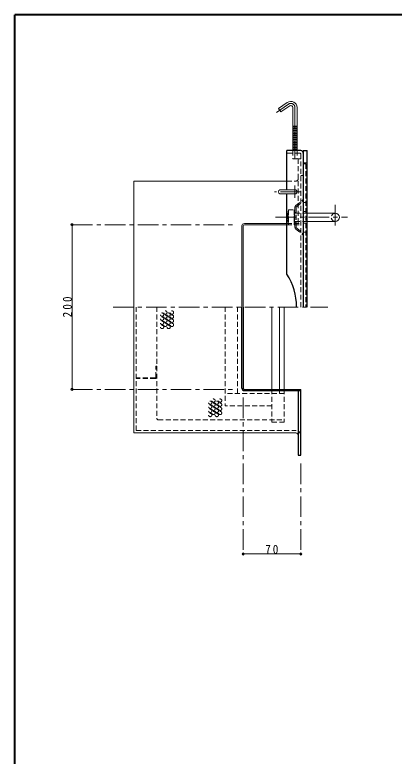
# Model space of a CAD drawing. Units: millimetres at full size, sheet at 1:5. Extents: x -1062 to 963, y -702 to 703.
# Drawn here: x -1062 to -601, y -198 to 703 of the extents above; entities that cross this region are included whole.
import ezdxf

# ---------------------------------------------------------------- set-up
doc = ezdxf.new("R2010")
doc.units = ezdxf.units.MM
doc.header["$LTSCALE"] = 5
doc.header["$PDMODE"] = 32
doc.header["$PDSIZE"] = 2.5
doc.linetypes.add('CHAIN1', pattern=[8, 5, -1, 1, -1])
doc.linetypes.add('DASHED1', pattern=[1.8, 1.2, -0.6])
doc.layers.add('0-A', color=4, linetype='Continuous', lineweight=9)
doc.styles.add('ＭＳ ゴシック', font='')
doc.styles.get('ＭＳ ゴシック').set_extended_font_data('MS Gothic')

msp = doc.modelspace()

# ---------------------------------------------------------------- linework, layer by layer
at = {"layer": '0-A', "color": 1, "lineweight": 40}
for p in [(-1062.398, -702.491), (962.602, 702.509)]:
    msp.add_line(p, (-1062.398, 702.509), dxfattribs=at)
at = {"layer": '0-A'}
for p, q in [((-731.2, 596.048), (-741.83, 588.605)), ((-738.962, 584.509), (-741.83, 588.605)), ((-728.332, 591.952), (-738.962, 584.509)), ((-724.398, 589.904), (-724.398, 537.509)), ((-719.398, 589.904), (-719.398, 537.509)), ((-724.398, 567.408), (-719.398, 567.408)), ((-719.398, 566.538), (-724.398, 566.946)), ((-719.398, 565.535), (-724.398, 565.943)), ((-719.398, 564.531), (-724.398, 564.94)), ((-719.398, 563.528), (-724.398, 563.936)), ((-719.398, 562.525), (-724.398, 562.933)), ((-719.398, 561.521), (-724.398, 561.93)), ((-719.398, 560.518), (-724.398, 560.926)), ((-719.398, 559.515), (-724.398, 559.923)), ((-719.398, 558.511), (-724.398, 558.92)), ((-719.398, 557.508), (-724.398, 557.916)), ((-719.398, 556.505), (-724.398, 556.913)), ((-719.398, 555.501), (-724.398, 555.91)), ((-719.398, 554.498), (-724.398, 554.906)), ((-719.398, 553.495), (-724.398, 553.903)), ((-719.398, 552.491), (-724.398, 552.9)), ((-719.398, 551.488), (-724.398, 551.896)), ((-719.398, 550.485), (-724.398, 550.893)), ((-719.398, 549.481), (-724.398, 549.89)), ((-719.398, 548.478), (-724.398, 548.886)), ((-719.398, 547.475), (-724.398, 547.883)), ((-719.398, 546.471), (-724.398, 546.88)), ((-719.398, 545.468), (-724.398, 545.876)), ((-719.398, 544.465), (-724.398, 544.873)), ((-719.398, 543.461), (-724.398, 543.87)), ((-719.398, 542.458), (-724.398, 542.866)), ((-719.398, 541.455), (-724.398, 541.863)), ((-719.398, 540.451), (-724.398, 540.86)), ((-719.398, 539.448), (-724.398, 539.856)), ((-719.398, 538.445), (-724.398, 538.853)), ((-720.231, 537.509), (-724.398, 537.85)), ((-917.898, 347.509), (-917.898, 500.509)), ((-917.898, 500.509), (-731.898, 500.509)), ((-992.898, 447.509), (-992.898, 247.509)), ((-749.898, 347.509), (-749.898, 247.509)), ((-784.898, 47.509), (-714.898, 47.509))]:
    msp.add_line(p, q, dxfattribs=at)
at = {"layer": '0-A', "linetype": 'CHAIN1'}
for p, q in [((-729.766, 594), (-744.491, 583.689)), ((-721.898, 589.904), (-721.898, 527.509)), ((-714.398, 487.509), (-746.83, 487.509)), ((-721.898, 495.009), (-721.898, 480.009)), ((-672.898, 471.509), (-672.898, 441.509)), ((-745.398, 456.509), (-657.898, 456.509)), ((-992.898, 447.509), (-794.898, 447.509)), ((-942.898, 347.509), (-681.898, 347.509)), ((-992.898, 247.509), (-794.898, 247.509)), ((-784.898, 237.509), (-784.898, 47.509)), ((-714.898, 157.509), (-714.898, 47.509))]:
    msp.add_line(p, q, dxfattribs=at)
at = {"layer": '0-A', "color": 5, "lineweight": 25}
for p, q in [((-714.898, 537.509), (-731.898, 537.509)), ((-731.898, 490.009), (-731.898, 537.509)), ((-711.898, 537.509), (-706.898, 537.509)), ((-711.898, 537.509), (-711.898, 347.509)), ((-706.898, 347.509), (-706.898, 537.509)), ((-731.898, 387.509), (-731.898, 485.009)), ((-786.398, 249.009), (-786.398, 347.509)), ((-784.898, 347.509), (-784.898, 249.009)), ((-783.398, 247.509), (-714.898, 247.509)), ((-783.398, 246.009), (-714.898, 246.009)), ((-717.898, 246.009), (-717.898, 167.509))]:
    msp.add_line(p, q, dxfattribs=at)
at = {"layer": '0-A', "color": 7, "linetype": 'DASHED1', "lineweight": 18}
for p, q in [((-715.898, 534.509), (-731.898, 534.509)), ((-714.898, 533.509), (-714.898, 347.509)), ((-711.898, 522.509), (-706.898, 522.509)), ((-711.898, 507.509), (-714.898, 507.509))]:
    msp.add_line(p, q, dxfattribs=at)
at = {"layer": '0-A', "linetype": 'DASHED1'}
for p, q in [((-724.398, 537.509), (-724.398, 527.509)), ((-719.398, 537.509), (-719.398, 527.509)), ((-719.398, 527.509), (-724.398, 527.509)), ((-708.698, 521.509), (-711.898, 521.509)), ((-708.698, 521.509), (-708.698, 347.509)), ((-731.898, 500.509), (-720.898, 500.509)), ((-720.772, 470.91), (-711.898, 478.009)), ((-721.898, 468.567), (-721.898, 444.451)), ((-720.398, 444.451), (-720.398, 468.567)), ((-719.835, 469.739), (-711.898, 476.088)), ((-708.698, 474.509), (-711.898, 474.509)), ((-729.898, 465.509), (-730.398, 460.509)), ((-730.398, 460.509), (-729.898, 456.509)), ((-729.898, 465.509), (-729.898, 447.509)), ((-729.898, 465.509), (-722.898, 465.509)), ((-722.898, 465.509), (-722.898, 447.509)), ((-706.898, 461.509), (-722.498, 461.509)), ((-722.398, 460.509), (-722.398, 452.509)), ((-720.398, 462.509), (-721.898, 462.509)), ((-708.698, 463.509), (-711.898, 463.509)), ((-729.898, 456.509), (-730.398, 452.509)), ((-722.898, 456.509), (-729.898, 456.509)), ((-722.398, 452.509), (-722.898, 456.509)), ((-722.898, 447.509), (-722.398, 452.509)), ((-706.898, 451.509), (-722.498, 451.509)), ((-720.398, 450.509), (-721.898, 450.509)), ((-731.898, 449.009), (-714.898, 449.009)), ((-731.898, 447.509), (-714.898, 447.509)), ((-720.772, 442.109), (-711.898, 435.009)), ((-719.835, 443.28), (-711.898, 436.93)), ((-708.698, 449.509), (-711.898, 449.509)), ((-708.698, 438.509), (-711.898, 438.509)), ((-914.898, 347.509), (-914.898, 194.509)), ((-889.898, 347.509), (-889.898, 212.509)), ((-806.898, 347.509), (-806.898, 227.509)), ((-791.898, 347.509), (-791.898, 242.509)), ((-889.898, 275.509), (-890.898, 275.509)), ((-890.898, 262.509), (-890.898, 275.509)), ((-891.898, 261.509), (-914.898, 261.509)), ((-891.898, 260.509), (-914.898, 260.509)), ((-749.898, 247.509), (-749.898, 207.509)), ((-740.898, 247.509), (-740.898, 242.509)), ((-734.898, 247.509), (-734.898, 207.509)), ((-734.898, 242.509), (-806.898, 242.509)), ((-749.898, 227.509), (-806.898, 227.509)), ((-887.898, 210.509), (-734.898, 210.509)), ((-734.898, 207.509), (-749.898, 207.509)), ((-914.898, 197.509), (-720.898, 197.509))]:
    msp.add_line(p, q, dxfattribs=at)
at = {"layer": '0-A', "color": 7, "lineweight": 18}
for p, q in [((-721.898, 490.009), (-740.396, 490.009)), ((-721.898, 485.009), (-740.396, 485.009)), ((-672.898, 461.509), (-706.898, 461.509)), ((-672.898, 451.509), (-706.898, 451.509)), ((-786.398, 347.509), (-786.398, 446.009)), ((-784.898, 347.509), (-784.898, 446.009)), ((-783.398, 449.009), (-731.898, 449.009)), ((-783.398, 447.509), (-731.898, 447.509)), ((-917.898, 194.509), (-917.898, 347.509)), ((-740.898, 347.509), (-740.898, 247.509)), ((-734.898, 347.509), (-734.898, 247.509)), ((-720.898, 194.509), (-917.898, 194.509))]:
    msp.add_line(p, q, dxfattribs=at)
at = {"layer": '0-A', "linetype": 'DASHED1'}
for points in [[(-714.898, 527.509), (-717.898, 527.509), (-717.898, 449.009)], [(-730.398, 460.509), (-730.398, 452.509), (-729.898, 447.509)], [(-722.898, 456.509), (-722.398, 460.509), (-722.898, 465.509)]]:
    msp.add_lwpolyline(points, dxfattribs=at)
at = {"layer": '0-A', "color": 5, "lineweight": 25}
msp.add_lwpolyline([(-717.898, 167.509), (-714.898, 167.509), (-714.898, 247.509)], dxfattribs=at)
at = {"layer": '0-A', "linetype": 'DASHED1'}
for centre in [(-879.384, 340.797), (-871.384, 340.797), (-883.384, 338.297), (-883.384, 333.297), (-879.384, 335.797), (-875.384, 338.297), (-875.384, 333.297), (-871.384, 335.797), (-883.384, 328.297), (-883.384, 323.297), (-879.384, 330.797), (-879.384, 325.797), (-875.384, 328.297), (-875.384, 323.297), (-871.384, 330.797), (-871.384, 325.797), (-820.859, 233.808), (-812.859, 233.808), (-824.859, 231.308), (-824.859, 226.308), (-820.859, 228.808), (-820.859, 223.808), (-816.859, 231.308), (-816.859, 226.308), (-812.859, 228.808), (-812.859, 223.808), (-824.859, 221.308), (-824.859, 216.308), (-820.859, 218.808), (-816.859, 221.308), (-816.859, 216.308), (-812.859, 218.808)]:
    msp.add_circle(centre, 2, dxfattribs=at)
at = {"layer": '0-A'}
for radius in [7.5, 2.5]:
    msp.add_arc((-726.898, 589.904), radius, 0, 125, dxfattribs=at)
at = {"layer": '0-A', "linetype": 'CHAIN1'}
msp.add_arc((-726.898, 589.904), 5, 0, 125, dxfattribs=at)
at = {"layer": '0-A', "color": 7, "linetype": 'DASHED1', "lineweight": 18}
msp.add_arc((-715.898, 533.509), 1, 0, 90, dxfattribs=at)
at = {"layer": '0-A', "color": 5, "lineweight": 25}
for centre, radius, start, end in [((-714.898, 534.509), 3, 0, 90), ((-792.565, 347.509), 72.667, 0, 33.39849), ((-783.398, 249.009), 3, 180, 270), ((-783.398, 249.009), 1.5, 180, 270)]:
    msp.add_arc(centre, radius, start, end, dxfattribs=at)
at = {"layer": '0-A', "linetype": 'DASHED1'}
for centre, radius, start, end in [((-720.898, 503.509), 3, 270, 0), ((-718.898, 468.567), 3, 128.65981, 180), ((-718.898, 468.567), 1.5, 128.65981, 180), ((-672.898, 456.509), 5, 90, 270), ((-718.898, 444.451), 3, 180, 231.34019), ((-718.898, 444.451), 1.5, 180, 231.34019), ((-891.898, 262.509), 1, 270, 0), ((-891.898, 262.509), 2, 270, 0), ((-887.898, 212.509), 2, 180, 270), ((-720.898, 191.509), 6, 0, 90)]:
    msp.add_arc(centre, radius, start, end, dxfattribs=at)
at = {"layer": '0-A', "color": 7, "lineweight": 18}
for centre, radius, start, end in [((-721.898, 487.509), 2.5, 270, 90), ((-672.898, 456.509), 5, 270, 90), ((-783.398, 446.009), 3, 90, 180), ((-783.398, 446.009), 1.5, 90, 180), ((-720.898, 191.509), 3, 0, 90)]:
    msp.add_arc(centre, radius, start, end, dxfattribs=at)
msp.add_ellipse((-740.386, 487.509), major_axis=(0, -2.5), ratio=0.57, start_param=3.1415927, end_param=6.2831853, dxfattribs=at)
at = {"layer": '0-A'}
for p in [(-992.898, 447.509), (-992.898, 247.509), (-784.898, 47.509), (-714.898, 47.509)]:
    msp.add_point(p, dxfattribs=at)

# ---------------------------------------------------------------- texts
at = {"layer": '0-A', "color": 7, "insert": (-992.898, 335.009), "char_height": 11, "attachment_point": 7, "rotation": 90, "style": 'ＭＳ ゴシック'}
msp.add_mtext('\\T1.38;\\W0.9;200', dxfattribs=at)
at = {"layer": '0-A', "color": 7, "insert": (-758.023, 47.509), "char_height": 11, "attachment_point": 7, "style": 'ＭＳ ゴシック'}
msp.add_mtext('\\T1.36;\\W0.9;70', dxfattribs=at)

doc.saveas('drawing.dxf')
